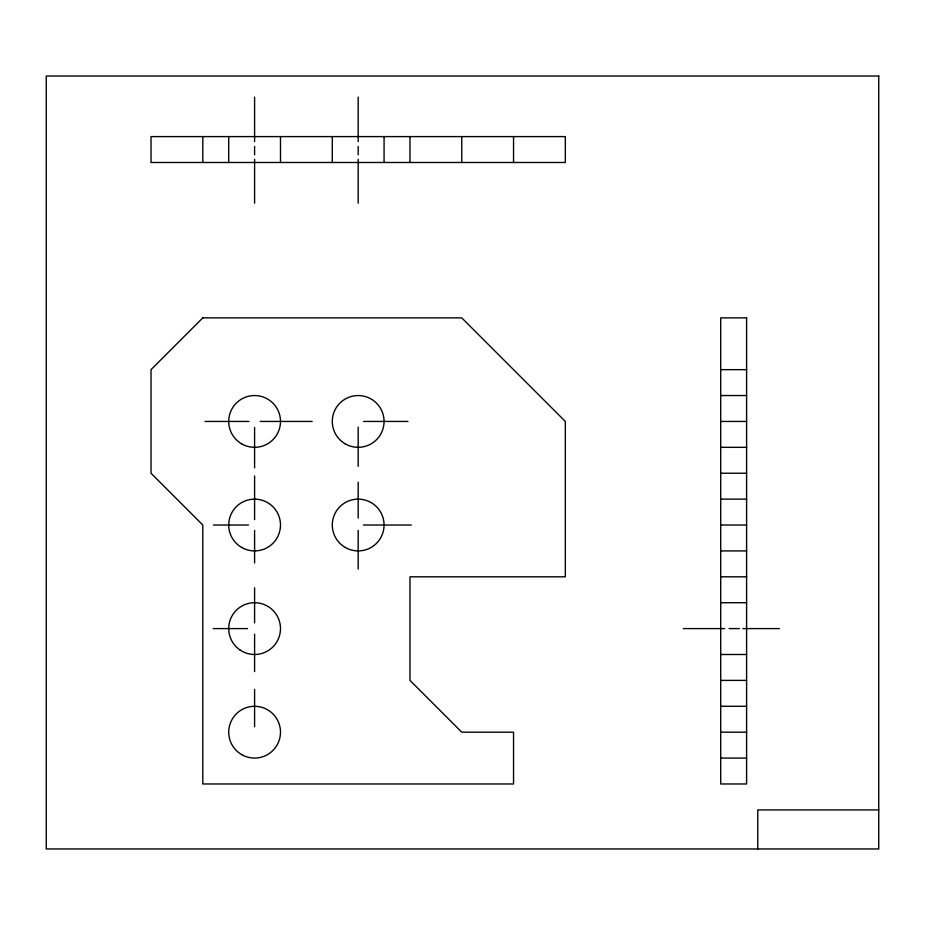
<?xml version="1.0" encoding="UTF-8"?>
<svg xmlns="http://www.w3.org/2000/svg" width="925" height="925" viewBox="0 0 925 925"><rect width="100%" height="100%" fill="white"/><g stroke="black" fill="none" stroke-linecap="round" stroke-linejoin="round"><path stroke-width="1.39" d="M720.714 369.653L746.602 369.653M720.714 395.542L746.602 395.542M205.026 421.442L248.917 421.442M260.202 421.442L312.164 421.442M363.548 421.442L407.948 421.442M720.714 421.442L746.602 421.442M720.714 447.33L746.602 447.33M720.714 473.23L746.602 473.23M720.714 499.13L746.602 499.13M213.444 525.018L248.443 525.018M363.375 525.018L411.29 525.018M720.714 525.018L746.602 525.018M720.714 550.918L746.602 550.918M720.714 576.807L746.602 576.807M720.714 602.707L746.602 602.707M213.201 628.595L247.565 628.595M683.321 628.595L724.622 628.595M729.085 628.595L739.457 628.595M742.902 628.595L779.336 628.595M720.714 654.495L746.602 654.495M720.714 680.395L746.602 680.395M720.714 706.284L746.602 706.284M720.714 732.184L746.602 732.184M720.714 758.072L746.602 758.072M878.75 809.93L757.772 809.93L757.772 848.965M513.548 136.599L513.548 162.488M461.76 136.599L461.76 162.488M409.972 136.599L409.972 162.488M384.072 136.599L384.072 162.488M358.183 97.125L358.183 141.618M358.183 146.497L358.183 154.822M358.183 159.297L358.183 203.176M358.183 427.177L358.183 466.304M358.183 482.226L358.183 518.092M358.183 530.383L358.183 569.014M332.283 136.599L332.283 162.488M280.495 136.599L280.495 162.488M254.595 97.125L254.595 141.618M254.595 146.497L254.595 154.822M254.595 159.297L254.595 203.176M254.595 427.431L254.595 467.819M254.595 475.947L254.595 519.607M254.595 530.453L254.595 562.967M254.595 587.791L254.595 622.918M254.595 634.203L254.595 671.573M254.595 689.391L254.595 726.761M228.706 136.599L228.706 162.488M202.806 136.599L202.806 162.488M202.806 317.865L151.018 369.653L151.018 473.23L202.806 525.018L202.806 783.972L513.548 783.972L513.548 732.184L461.76 732.184L409.972 680.395L409.972 576.807L565.337 576.807L565.337 421.442L461.76 317.865L202.806 317.865M878.75 76.035L46.25 76.035L46.25 848.965L878.75 848.965L878.75 76.035M565.337 136.599L151.018 136.599L151.018 162.488L565.337 162.488L565.337 136.599M746.602 317.865L720.714 317.865L720.714 783.972L746.602 783.972L746.602 317.865M241.656 754.603A25.9 25.9 0 0 0 280.495 732.184A25.9 25.9 0 0 0 241.656 709.753A25.9 25.9 0 0 0 241.656 754.603M240.084 650.044A25.9 25.9 0 0 0 280.425 630.445A25.9 25.9 0 0 0 243.287 605.308A25.9 25.9 0 0 0 240.084 650.044M241.656 443.861A25.9 25.9 0 0 0 280.495 421.442A25.9 25.9 0 0 0 241.656 399.01A25.9 25.9 0 0 0 241.656 443.861M345.233 443.861A25.9 25.9 0 0 0 384.072 421.442A25.9 25.9 0 0 0 345.233 399.01A25.9 25.9 0 0 0 345.233 443.861M345.233 547.45A25.9 25.9 0 0 0 384.072 525.018A25.9 25.9 0 0 0 345.233 502.599A25.9 25.9 0 0 0 345.233 547.45M241.656 547.45A25.9 25.9 0 0 0 280.495 525.018A25.9 25.9 0 0 0 241.656 502.599A25.9 25.9 0 0 0 241.656 547.45"/></g></svg>
